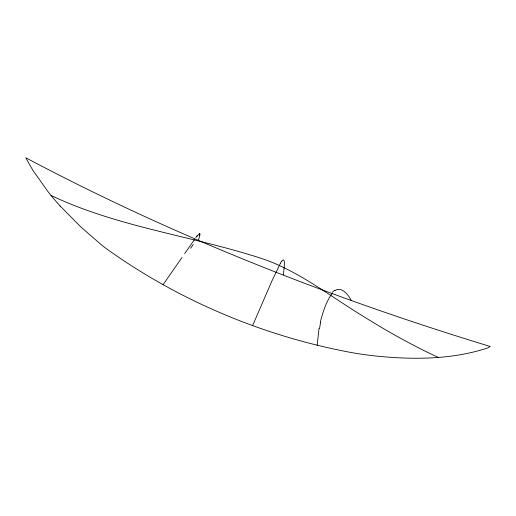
<?xml version="1.0" encoding="UTF-8"?>
<svg xmlns="http://www.w3.org/2000/svg" width="516" height="516" viewBox="0 0 516 516"><rect width="100%" height="100%" fill="white"/><g stroke="black" fill="none" stroke-linecap="round" stroke-linejoin="round"><path stroke-width="0.77" d="M283.639 274.912C282.968 273.551 286.812 254.607 281.594 261.386M317.153 345.475L319.023 328.44M200.015 234.645L198.512 239.998M320.243 322.384C322.893 312.077 326.08 301.479 332.581 292.875M252.672 325.48L272.016 280.749L280.33 263.444M163.082 284.658L181.993 257.49M184.696 253.646L194.725 239.224M196.473 236.844L199.266 233.742M334.832 290.682C341.74 285.89 348.519 295.088 351.215 300.486M199.673 233.542L200.027 233.742M51.039 195.435C118.545 227.569 193.887 235.986 264.327 259.387C293.211 269.713 318.501 287.457 343.991 304.079C374.248 323.764 405.402 342.231 438.207 357.375M60.185 206.039L80.664 226.782L101.549 244.965A207.845 77.852 21.1 0 0 105.541 248.093C178.859 300.88 264.753 336.793 353.576 352.95A231.31 87.965 20 0 0 375.738 356.021C412.91 359.8 451.487 359.762 487.317 348.087A43.505 14.809 14.9 0 0 488.336 347.603L490.2 346.481C330.253 297.751 173.576 236.231 25.8 157.773L30.683 166.545A368.592 160.366 17.8 0 0 33.766 171.564L47.956 191.571A356.208 152.42 18 0 0 60.178 206.039M280.394 263.25A51.574 3.754 -69.6 0 1 281.639 261.244M319.559 328.505A287.193 173.576 6.1 0 1 320.617 322.435M332.627 292.075A70.357 16.254 -82.5 0 1 334.878 290.153M199.776 234.245A138.888 4.915 -63.8 0 1 199.466 235.735M199.486 233.348A200.905 6.94 -61.1 0 1 199.582 233.703M195.796 237.444A73.949 2.206 -58.5 0 1 197.254 235.548M193.268 244.481A513.53 32.889 -48.9 0 1 190.675 248.241"/></g></svg>
